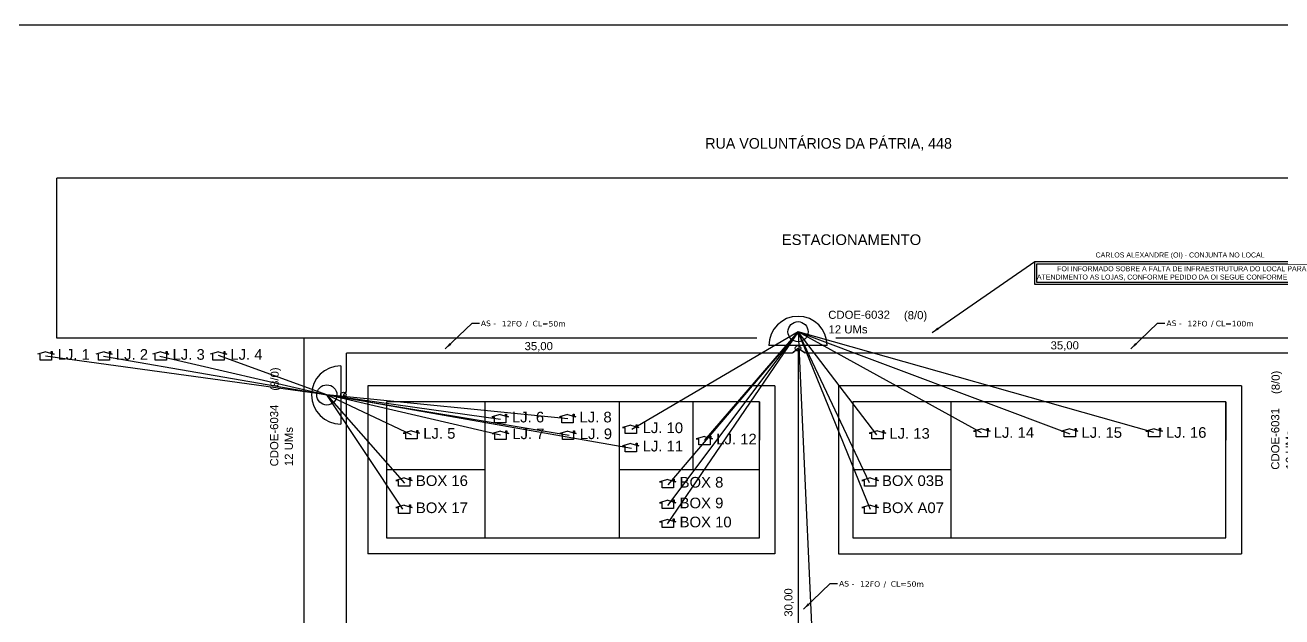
# Model space of a CAD drawing. Extents: x -4 to 1776, y 1 to 595.
# Drawn here: x 1218.5 to 1564.2, y 432.5 to 595.3 of the extents above; entities that cross this region are included whole.
import ezdxf
from ezdxf.enums import TextEntityAlignment as Align

# ---------------------------------------------------------------- set-up
doc = ezdxf.new("R2010")
doc.units = 0
doc.layers.add("20.0-LEGENDA DOS CDO'S", color=1, linetype='Continuous', lineweight=0)
doc.layers.add('20.2-CDO_POSTE', color=1, linetype='Continuous', lineweight=5)
for name, color, linetype in [('CAP a instalar', 1, 'Continuous'), ('label_cabos', 7, 'Continuous'), ('Legenda', 1, 'Continuous'), ('surveys', 7, 'Continuous')]:
    doc.layers.add(name, color=color, linetype=linetype)
doc.layers.add('DROP DE CLIENTE', color=140, linetype='Continuous', plot=False)
doc.styles.add('ARIAL', font='arial.ttf')
doc.styles.add('siredit', font='verdana.ttf')
doc.linetypes.add('FENCELINE1', pattern='A,0.25,-0.1,[133,ltypeshp.shx,S=0.1,R=0,X=-0.1,Y=0],-0.1,1', length=1.45)
doc.dimstyles.new('CC', dxfattribs={"dimtxt": 1, "dimasz": 2, "dimexe": 0.18, "dimexo": 0.0625, "dimgap": 0.09, "dimtad": 0, "dimdec": 0, "dimrnd": 1, "dimzin": 0, "dimdsep": 46, "dimtxsty": 'siredit', "dimblk": 'NONE', "dimcen": 0, "dimse1": 1, "dimse2": 1, "dimsd1": 1, "dimsd2": 1, "dimclrt": 7, "dimadec": 0, "dimazin": 0, "dimtfac": 1, "dimtdec": 0, "dimtofl": 0, "dimtmove": 0, "dimatfit": 3, "dimfxl": 0, "dimtolj": 1, "dimtzin": 0, "dimarcsym": 0})
doc.dimstyles.get("Standard").update_dxf_attribs({"dimtxt": 0.18, "dimasz": 0.18, "dimexe": 0.18, "dimexo": 0.0625, "dimgap": 0.09, "dimtad": 0, "dimtih": 1, "dimtoh": 1, "dimdec": 4, "dimzin": 0, "dimdsep": 46, "dimtxsty": 'Standard', "dimcen": 0.09, "dimadec": 0, "dimazin": 0, "dimtfac": 1, "dimtdec": 4, "dimtofl": 0, "dimtmove": 0, "dimatfit": 3, "dimfxl": 0, "dimtolj": 1, "dimtzin": 0, "dimarcsym": 0})

# ---------------------------------------------------------------- blocks, each defined once
blk = doc.blocks.new('CDOE-TEXTO PADRÃO')
at = {"layer": "20.0-LEGENDA DOS CDO'S", "color": 0, "style": 'ARIAL'}
for tag, p in [('CDO_N', (0.49, 7.39)), ('CORDOALHA', (0.5, 4.33)), ('SAP', (0.51, 1.67)), ('SPLITER_1', (0.59, -0.91)), ('SPLITER_2', (0.6, -3.55)), ('(XX-XX_F)S', (0.54, -8.29)), ('(XX-XX_L)S', (0.55, -10.83)), ('UMS', (0.55, -13.15))]:
    blk.add_attdef(tag, p, '', height=1.7, rotation=0.118, dxfattribs=at)
blk.add_attdef('FIBRAS_UTILIZADAS', text='', height=1.7, rotation=0.118, dxfattribs=at).set_placement((19.77, 7.43), align=Align.CENTER)
blk = doc.blocks.new('_None')
blk = doc.blocks.new('LEGENDA DOS CABOS')
at = {"layer": 'label_cabos', "color": 0, "style": 'siredit'}
for tag, p in [('ID', (4.24, 1.63)), ('XX', (14.31, 1.67)), ('TIPO_CABO', (2.74, 0.52)), ('CABO', (6.16, 0.47)), ('/', (9.19, 0.47)), ('METROS', (14.36, 0.47))]:
    blk.add_attdef(tag, text='', height=1, rotation=359.69, dxfattribs=at).set_placement(p, align=Align.MIDDLE_CENTER)

msp = doc.modelspace()

# ---------------------------------------------------------------- linework, layer by layer
msp.add_line((1775.78, 595.26), (934.78, 595.26))
at = {"color": 1}
for p, q in [((1439.14, 507.12), (1423.08, 507.12)), ((1305.33, 501.57), (1305.33, 485.51))]:
    msp.add_line(p, q, dxfattribs=at)
at = {"color": 4}
msp.add_line((1553.11, 496.02), (1442.25, 496.02), dxfattribs=at)
at = {"color": 0}
for points in [[(1227.24, 509.18), (1227.24, 553.16)], [(1584.93, 553.16), (1227.24, 553.16)], [(1295.23, 509.18), (1227.24, 509.18)], [(1381.94, 491.65), (1381.94, 454.2)], [(1402.2, 491.65), (1402.2, 472.92)]]:
    msp.add_lwpolyline(points, dxfattribs=at)
at = {"color": 2}
for points in [[(1496.2, 530.21), (1578.47, 530.21), (1578.47, 523.88), (1496.2, 523.88)], [(1496.8, 529.61), (1577.87, 529.61), (1577.87, 524.48), (1496.8, 524.48)]]:
    msp.add_lwpolyline(points, close=True, dxfattribs=at)
at = {"color": 4}
for points in [[(1295.23, 509.18), (1295.23, 33.65)], [(1419.8, 509.18), (1295.23, 509.18)], [(1584.93, 509.18), (1441.49, 509.18)], [(1424.72, 496.02), (1312.76, 496.02)], [(1312.76, 496.02), (1312.76, 449.86)], [(1424.72, 496.02), (1424.72, 449.86)], [(1442.25, 496.02), (1442.25, 449.86), (1553.11, 449.86)], [(1553.11, 496.02), (1553.11, 449.86)], [(1424.72, 449.86), (1312.76, 449.86)]]:
    msp.add_lwpolyline(points, dxfattribs=at)
at = {"color": 0}
for points in [[(1420.53, 491.65), (1317.94, 491.65), (1317.94, 454.2), (1420.53, 454.2)], [(1548.73, 491.65), (1446.14, 491.65), (1446.14, 454.2), (1548.73, 454.2)]]:
    msp.add_lwpolyline(points, close=True, dxfattribs=at)
for points in [[(1344.94, 491.65), (1344.94, 454.2)], [(1420.53, 491.65), (1420.53, 481.06)], [(1420.53, 491.65), (1420.53, 481.06)], [(1420.53, 491.65), (1420.53, 481.06)], [(1473.13, 491.65), (1473.13, 454.2)], [(1548.73, 491.65), (1548.73, 481.06)], [(1548.73, 491.65), (1548.73, 481.06)], [(1548.73, 491.65), (1548.73, 481.06)]]:
    msp.add_lwpolyline(points)
at = {"color": 1}
for centre, radius in [((1431.11, 510.93), 2.77), ((1431.11, 506.37), 0.743), ((1301.51, 493.54), 2.77), ((1306.07, 493.55), 0.743)]:
    msp.add_circle(centre, radius, dxfattribs=at)
for centre, start, end in [((1431.11, 507.12), 0, 180), ((1305.33, 493.54), 90, 270)]:
    msp.add_arc(centre, 8.03, start, end, dxfattribs=at)
at = {"layer": 'CAP a instalar', "linetype": 'FENCELINE1', "ltscale": 7, "const_width": 0.421}
for points in [[(1429.6, 505.08), (1306.89, 505.08)], [(1306.89, 505.08), (1306.89, 494.47)], [(1431.11, 506.37), (1429.6, 505.08)], [(1431.11, 506.37), (1433.08, 505.08)], [(1431.18, 506.43), (1431.18, 375.18)], [(1579.13, 492.17), (1579.13, 505.08), (1433.08, 505.08)], [(1306.07, 493.55), (1306.89, 494.47)], [(1306.07, 493.55), (1306.89, 492.59)], [(1306.89, 492.59), (1306.89, 309.17)]]:
    msp.add_lwpolyline(points, dxfattribs=at)
at = {"layer": 'DROP DE CLIENTE'}
for points in [[(1431.11, 510.93), (1385.44, 484.06)], [(1431.11, 510.93), (1395.16, 458.09)], [(1431.11, 510.93), (1395.27, 468.85)], [(1395.27, 463.15), (1431.11, 510.93)], [(1405.36, 480.98), (1431.11, 510.93)], [(1481.56, 483.15), (1431.11, 510.93)], [(1451.01, 462.02), (1431.11, 510.93)], [(1450.75, 469.37), (1431.11, 510.93)], [(1452.81, 482.61), (1431.11, 510.93)], [(1431.11, 510.93), (1505.86, 482.85)], [(1529.01, 483.17), (1431.11, 510.93)], [(1431.11, 510.93), (1436.16, 400.16)], [(1301.51, 493.54), (1224.16, 504.2)], [(1240.07, 504.19), (1301.51, 493.54)], [(1255.57, 504.18), (1301.51, 493.54)], [(1301.51, 493.54), (1271.75, 504.35)], [(1385.34, 478.79), (1301.51, 493.54)], [(1301.51, 493.54), (1349.27, 486.88)], [(1349.32, 482.45), (1301.51, 493.54)], [(1324.82, 482.52), (1301.51, 493.54)], [(1367.82, 486.98), (1301.51, 493.54)], [(1301.51, 493.54), (1368.12, 482.48)], [(1301.51, 493.54), (1322.89, 469.3)], [(1322.44, 462.13), (1301.51, 493.54)]]:
    msp.add_lwpolyline(points, dxfattribs=at)
at = {"layer": 'DROP DE CLIENTE', "color": 0}
for points in [[(1344.94, 472.92), (1317.94, 472.92)], [(1420.53, 472.92), (1381.94, 472.92)], [(1473.13, 472.92), (1446.14, 472.92)]]:
    msp.add_lwpolyline(points, dxfattribs=at)
at = {"layer": 'surveys'}
for p, q in [((1224.23, 505.42), (1221.96, 504.76)), ((1222.67, 503.14), (1222.67, 504.75)), ((1224.23, 505.42), (1226.49, 504.76)), ((1225.74, 505.52), (1225.98, 505.52)), ((1225.74, 504.99), (1225.74, 505.52)), ((1226.49, 504.76), (1225.78, 504.76)), ((1225.78, 504.76), (1225.78, 503.14)), ((1225.98, 505.52), (1225.98, 504.92)), ((1240.23, 505.42), (1237.97, 504.76)), ((1238.68, 503.14), (1238.68, 504.75)), ((1240.23, 505.42), (1242.49, 504.76)), ((1241.75, 505.52), (1241.99, 505.52)), ((1241.75, 504.99), (1241.75, 505.52)), ((1242.49, 504.76), (1241.78, 504.76)), ((1241.78, 504.76), (1241.78, 503.14)), ((1241.99, 505.52), (1241.99, 504.92)), ((1255.84, 505.42), (1253.57, 504.76)), ((1254.28, 503.14), (1254.28, 504.75)), ((1255.84, 505.42), (1258.1, 504.76)), ((1257.35, 505.52), (1257.59, 505.52)), ((1257.35, 504.99), (1257.35, 505.52)), ((1258.1, 504.76), (1257.39, 504.76)), ((1257.39, 504.76), (1257.39, 503.14)), ((1257.59, 505.52), (1257.59, 504.92)), ((1271.73, 505.42), (1269.47, 504.76)), ((1270.18, 503.14), (1270.18, 504.75)), ((1271.73, 505.42), (1273.99, 504.76)), ((1273.25, 505.52), (1273.48, 505.52)), ((1273.25, 504.99), (1273.25, 505.52)), ((1273.99, 504.76), (1273.28, 504.76)), ((1273.28, 504.76), (1273.28, 503.14)), ((1273.48, 505.52), (1273.48, 504.92)), ((1225.78, 503.14), (1222.67, 503.14)), ((1241.78, 503.14), (1238.68, 503.14)), ((1257.39, 503.14), (1254.28, 503.14)), ((1273.28, 503.14), (1270.18, 503.14)), ((1349.17, 488.19), (1346.91, 487.52)), ((1346.91, 487.52), (1347.62, 487.52)), ((1347.62, 485.9), (1347.62, 487.52)), ((1349.17, 488.19), (1351.44, 487.52)), ((1350.69, 488.28), (1350.93, 488.28)), ((1350.69, 487.75), (1350.69, 488.28)), ((1350.72, 487.53), (1350.72, 485.9)), ((1351.44, 487.52), (1350.72, 487.52)), ((1350.93, 488.28), (1350.93, 487.68)), ((1367.74, 488.19), (1365.48, 487.52)), ((1365.48, 487.52), (1366.19, 487.52)), ((1366.19, 485.9), (1366.19, 487.52)), ((1367.74, 488.19), (1370.01, 487.52)), ((1369.26, 488.28), (1369.5, 488.28)), ((1369.26, 487.75), (1369.26, 488.28)), ((1369.3, 487.53), (1369.3, 485.9)), ((1370.01, 487.52), (1369.3, 487.52)), ((1369.5, 488.28), (1369.5, 487.68)), ((1350.72, 485.9), (1347.62, 485.9)), ((1369.3, 485.9), (1366.19, 485.9)), ((1385.11, 485.25), (1382.85, 484.59)), ((1382.85, 484.59), (1383.56, 484.59)), ((1383.56, 482.97), (1383.56, 484.59)), ((1385.11, 485.25), (1387.37, 484.59)), ((1386.63, 485.35), (1386.87, 485.35)), ((1386.63, 484.82), (1386.63, 485.35)), ((1387.37, 484.59), (1386.66, 484.59)), ((1386.66, 484.59), (1386.66, 482.97)), ((1386.87, 485.35), (1386.87, 484.75)), ((1481.66, 484.25), (1479.39, 483.59)), ((1481.66, 484.25), (1483.92, 483.59)), ((1483.17, 484.35), (1483.41, 484.35)), ((1483.17, 483.82), (1483.17, 484.35)), ((1483.41, 484.35), (1483.41, 483.75)), ((1505.84, 484.25), (1503.58, 483.59)), ((1505.84, 484.25), (1508.1, 483.59)), ((1507.36, 484.35), (1507.6, 484.35)), ((1507.36, 483.82), (1507.36, 484.35)), ((1507.6, 484.35), (1507.6, 483.75)), ((1529.06, 484.26), (1526.79, 483.6)), ((1529.06, 484.26), (1531.32, 483.6)), ((1530.57, 484.36), (1530.81, 484.36)), ((1530.57, 483.83), (1530.57, 484.36)), ((1530.81, 484.36), (1530.81, 483.76)), ((1324.77, 483.7), (1322.51, 483.04)), ((1322.51, 483.04), (1323.22, 483.04)), ((1323.22, 481.42), (1323.22, 483.04)), ((1326.32, 481.42), (1323.22, 481.42)), ((1324.77, 483.7), (1327.04, 483.04)), ((1326.29, 483.8), (1326.53, 483.8)), ((1326.29, 483.27), (1326.29, 483.8)), ((1327.04, 483.04), (1326.32, 483.04)), ((1326.32, 483.04), (1326.32, 481.42)), ((1326.53, 483.8), (1326.53, 483.2)), ((1349.27, 483.59), (1347.01, 482.93)), ((1347.01, 482.93), (1347.72, 482.93)), ((1347.72, 481.31), (1347.72, 482.93)), ((1350.82, 481.31), (1347.72, 481.31)), ((1349.27, 483.59), (1351.53, 482.93)), ((1350.79, 483.69), (1351.03, 483.69)), ((1350.79, 483.16), (1350.79, 483.69)), ((1351.53, 482.93), (1350.82, 482.93)), ((1350.82, 482.93), (1350.82, 481.31)), ((1351.03, 483.69), (1351.03, 483.09)), ((1367.84, 483.59), (1365.58, 482.93)), ((1365.58, 482.93), (1366.29, 482.93)), ((1366.29, 481.31), (1366.29, 482.93)), ((1369.39, 481.31), (1366.29, 481.31)), ((1367.84, 483.59), (1370.1, 482.93)), ((1369.36, 483.69), (1369.6, 483.69)), ((1369.36, 483.16), (1369.36, 483.69)), ((1370.1, 482.93), (1369.39, 482.93)), ((1369.39, 482.93), (1369.39, 481.31)), ((1369.6, 483.69), (1369.6, 483.09)), ((1386.66, 482.97), (1383.56, 482.97)), ((1405.37, 482.15), (1403.1, 481.48)), ((1403.1, 481.48), (1403.81, 481.48)), ((1403.82, 479.86), (1403.82, 481.48)), ((1405.37, 482.15), (1407.63, 481.48)), ((1406.89, 482.24), (1407.12, 482.24)), ((1406.89, 481.71), (1406.89, 482.24)), ((1406.92, 481.49), (1406.92, 479.86)), ((1407.63, 481.48), (1406.92, 481.48)), ((1407.12, 482.24), (1407.12, 481.64)), ((1452.97, 483.7), (1450.71, 483.04)), ((1450.71, 483.04), (1451.42, 483.04)), ((1451.42, 481.42), (1451.42, 483.04)), ((1454.52, 481.42), (1451.42, 481.42)), ((1452.97, 483.7), (1455.23, 483.04)), ((1454.49, 483.8), (1454.73, 483.8)), ((1454.49, 483.27), (1454.49, 483.8)), ((1455.23, 483.04), (1454.52, 483.04)), ((1454.52, 483.04), (1454.52, 481.42)), ((1454.73, 483.8), (1454.73, 483.2)), ((1479.39, 483.59), (1480.1, 483.59)), ((1480.1, 481.97), (1480.1, 483.59)), ((1483.21, 481.97), (1480.1, 481.97)), ((1483.92, 483.59), (1483.21, 483.59)), ((1483.21, 483.59), (1483.21, 481.97)), ((1503.58, 483.59), (1504.29, 483.59)), ((1504.29, 481.97), (1504.29, 483.59)), ((1507.39, 481.97), (1504.29, 481.97)), ((1508.1, 483.59), (1507.39, 483.59)), ((1507.39, 483.59), (1507.39, 481.97)), ((1526.79, 483.6), (1527.5, 483.6)), ((1527.51, 481.98), (1527.51, 483.6)), ((1530.61, 481.98), (1527.51, 481.98)), ((1531.32, 483.6), (1530.61, 483.6)), ((1530.61, 483.6), (1530.61, 481.98)), ((1385.11, 480.2), (1382.85, 479.53)), ((1382.85, 479.53), (1383.56, 479.53)), ((1383.56, 477.91), (1383.56, 479.53)), ((1386.66, 477.91), (1383.56, 477.91)), ((1385.11, 480.2), (1387.37, 479.53)), ((1386.63, 480.29), (1386.87, 480.29)), ((1386.63, 479.76), (1386.63, 480.29)), ((1386.66, 479.54), (1386.66, 477.91)), ((1387.37, 479.53), (1386.66, 479.53)), ((1386.87, 480.29), (1386.87, 479.69)), ((1406.92, 479.86), (1403.82, 479.86)), ((1322.75, 470.7), (1320.49, 470.04)), ((1322.75, 470.7), (1325.02, 470.04)), ((1324.27, 470.8), (1324.51, 470.8)), ((1324.27, 470.27), (1324.27, 470.8)), ((1324.51, 470.8), (1324.51, 470.2)), ((1395.28, 470.27), (1393.02, 469.6)), ((1395.28, 470.27), (1397.54, 469.6)), ((1396.8, 470.36), (1397.04, 470.36)), ((1396.8, 469.83), (1396.8, 470.36)), ((1397.04, 470.36), (1397.04, 469.76)), ((1450.95, 470.7), (1448.69, 470.04)), ((1450.95, 470.7), (1453.21, 470.04)), ((1452.47, 470.8), (1452.71, 470.8)), ((1452.47, 470.27), (1452.47, 470.8)), ((1452.71, 470.8), (1452.71, 470.2)), ((1320.49, 470.04), (1321.2, 470.04)), ((1321.2, 468.42), (1321.2, 470.03)), ((1324.31, 468.42), (1321.2, 468.42)), ((1325.02, 470.04), (1324.31, 470.04)), ((1324.31, 470.04), (1324.31, 468.42)), ((1393.02, 469.6), (1393.73, 469.6)), ((1393.73, 467.98), (1393.73, 469.6)), ((1396.83, 467.98), (1393.73, 467.98)), ((1396.83, 469.61), (1396.83, 467.98)), ((1397.54, 469.6), (1396.83, 469.6)), ((1448.69, 470.04), (1449.4, 470.04)), ((1449.4, 468.42), (1449.4, 470.03)), ((1452.5, 468.42), (1449.4, 468.42)), ((1453.21, 470.04), (1452.5, 470.04)), ((1452.5, 470.04), (1452.5, 468.42)), ((1322.75, 463.25), (1320.49, 462.58)), ((1322.75, 463.25), (1325.02, 462.58)), ((1324.27, 463.34), (1324.51, 463.34)), ((1324.27, 462.81), (1324.27, 463.34)), ((1324.51, 463.34), (1324.51, 462.74)), ((1395.28, 464.57), (1393.02, 463.9)), ((1393.02, 463.9), (1393.73, 463.9)), ((1393.73, 462.28), (1393.73, 463.9)), ((1395.28, 464.57), (1397.54, 463.9)), ((1396.8, 464.66), (1397.04, 464.66)), ((1396.8, 464.13), (1396.8, 464.66)), ((1396.83, 463.91), (1396.83, 462.28)), ((1397.54, 463.9), (1396.83, 463.9)), ((1397.04, 464.66), (1397.04, 464.06)), ((1450.95, 463.25), (1448.69, 462.58)), ((1450.95, 463.25), (1453.21, 462.58)), ((1452.47, 463.34), (1452.71, 463.34)), ((1452.47, 462.81), (1452.47, 463.34)), ((1452.71, 463.34), (1452.71, 462.74)), ((1320.49, 462.58), (1321.2, 462.58)), ((1321.2, 460.96), (1321.2, 462.58)), ((1324.31, 460.96), (1321.2, 460.96)), ((1324.31, 462.59), (1324.31, 460.96)), ((1325.02, 462.58), (1324.31, 462.58)), ((1396.83, 462.28), (1393.73, 462.28)), ((1448.69, 462.58), (1449.4, 462.58)), ((1449.4, 460.96), (1449.4, 462.58)), ((1452.5, 460.96), (1449.4, 460.96)), ((1452.5, 462.59), (1452.5, 460.96)), ((1453.21, 462.58), (1452.5, 462.58)), ((1395.28, 459.32), (1393.02, 458.66)), ((1393.02, 458.66), (1393.73, 458.66)), ((1393.73, 457.04), (1393.73, 458.66)), ((1396.83, 457.04), (1393.73, 457.04)), ((1395.28, 459.32), (1397.54, 458.66)), ((1396.8, 459.42), (1397.04, 459.42)), ((1396.8, 458.89), (1396.8, 459.42)), ((1397.54, 458.66), (1396.83, 458.66)), ((1396.83, 458.66), (1396.83, 457.04)), ((1397.04, 459.42), (1397.04, 458.82))]:
    msp.add_line(p, q, dxfattribs=at)

# ---------------------------------------------------------------- block references
at = {"layer": '20.2-CDO_POSTE', "color": 1}
ref = msp.add_blockref('CDOE-TEXTO PADRÃO', (1448.99, 499.53), dxfattribs=dict(at, xscale=1.312200003862358, yscale=1.312200003862386, zscale=1.31220000386238))
ref.add_attrib('CDO_N', 'CDOE-6032', (1439.42, 514.47), dxfattribs={"layer": "20.0-LEGENDA DOS CDO'S", "color": 0, "height": 2.231, "rotation": 0.118, "style": 'ARIAL'})
ref.add_attrib('CORDOALHA', '12 UMs', (1439.5, 510.45), dxfattribs={"layer": "20.0-LEGENDA DOS CDO'S", "color": 0, "height": 2.231, "rotation": 0.118, "style": 'ARIAL'})
ref.add_attrib('FIBRAS_UTILIZADAS', '       (8/0)', dxfattribs={"layer": "20.0-LEGENDA DOS CDO'S", "color": 0, "height": 2.2306, "rotation": 0.118, "style": 'ARIAL'}).set_placement((1460.41, 514.36), align=Align.CENTER)
ref = msp.add_blockref('CDOE-TEXTO PADRÃO', (1303.11, 483.46), dxfattribs=dict(at, xscale=1.312200003862387, yscale=1.312200003862387, zscale=1.31220000386238, rotation=90))
ref.add_attrib('CDO_N', 'CDOE-6034', (1288.17, 473.89), dxfattribs={"layer": "20.0-LEGENDA DOS CDO'S", "color": 0, "height": 2.231, "rotation": 90.118, "style": 'ARIAL'})
ref.add_attrib('CORDOALHA', '12 UMs', (1292.19, 473.97), dxfattribs={"layer": "20.0-LEGENDA DOS CDO'S", "color": 0, "height": 2.231, "rotation": 90.118, "style": 'ARIAL'})
ref.add_attrib('FIBRAS_UTILIZADAS', '       (8/0)', dxfattribs={"layer": "20.0-LEGENDA DOS CDO'S", "color": 0, "height": 2.2306, "rotation": 90.118, "style": 'ARIAL'}).set_placement((1288.27, 494.88), align=Align.CENTER)
ref = msp.add_blockref('CDOE-TEXTO PADRÃO', (1578.43, 482.56), dxfattribs=dict(at, xscale=1.312200003862386, yscale=1.312200003862386, zscale=1.31220000386238, rotation=90))
ref.add_attrib('CDO_N', 'CDOE-6031', (1563.49, 472.98), dxfattribs={"layer": "20.0-LEGENDA DOS CDO'S", "color": 0, "height": 2.231, "rotation": 90.118, "style": 'ARIAL'})
ref.add_attrib('CORDOALHA', '12 UMs', (1567.51, 473.07), dxfattribs={"layer": "20.0-LEGENDA DOS CDO'S", "color": 0, "height": 2.231, "rotation": 90.118, "style": 'ARIAL'})
ref.add_attrib('FIBRAS_UTILIZADAS', '       (8/0)', dxfattribs={"layer": "20.0-LEGENDA DOS CDO'S", "color": 0, "height": 2.2306, "rotation": 90.118, "style": 'ARIAL'}).set_placement((1563.59, 493.97), align=Align.CENTER)
at = {"layer": 'label_cabos', "color": 0}
ref = msp.add_blockref('LEGENDA DOS CABOS', (1343.46, 513.24), dxfattribs=dict(at, xscale=1.912369488557146, yscale=1.912369488557175, zscale=1.91236948855717))
ref.add_attrib('CABO', '12FO', dxfattribs={"layer": 'Legenda', "color": 7, "height": 1.53, "rotation": 359.69, "style": 'siredit'}).set_placement((1352.42, 513.14), align=Align.MIDDLE_CENTER)
ref.add_attrib('METROS', 'CL=50m', dxfattribs={"layer": 'Legenda', "color": 7, "height": 1.53, "rotation": 359.69, "style": 'siredit'}).set_placement((1362.65, 513.14), align=Align.MIDDLE_CENTER)
ref.add_attrib('/', '/', dxfattribs={"layer": 'Legenda', "color": 7, "height": 1.53, "rotation": 359.69, "style": 'siredit'}).set_placement((1356.48, 513.14), align=Align.MIDDLE_CENTER)
ref.add_attrib('TIPO_CABO', 'AS -', dxfattribs={"layer": 'Legenda', "color": 7, "height": 1.53, "rotation": 359.69, "style": 'siredit'}).set_placement((1345.97, 513.23), align=Align.MIDDLE_CENTER)
ref = msp.add_blockref('LEGENDA DOS CABOS', (1532.02, 513.26), dxfattribs=dict(at, xscale=1.912369488557146, yscale=1.912369488557175, zscale=1.91236948855717))
ref.add_attrib('CABO', '12FO', dxfattribs={"layer": 'Legenda', "color": 7, "height": 1.53, "rotation": 359.69, "style": 'siredit'}).set_placement((1540.98, 513.16), align=Align.MIDDLE_CENTER)
ref.add_attrib('METROS', 'CL=100m', dxfattribs={"layer": 'Legenda', "color": 7, "height": 1.53, "rotation": 359.69, "style": 'siredit'}).set_placement((1551.21, 513.16), align=Align.MIDDLE_CENTER)
ref.add_attrib('/', '/', dxfattribs={"layer": 'Legenda', "color": 7, "height": 1.53, "rotation": 359.69, "style": 'siredit'}).set_placement((1545.04, 513.16), align=Align.MIDDLE_CENTER)
ref.add_attrib('TIPO_CABO', 'AS -', dxfattribs={"layer": 'Legenda', "color": 7, "height": 1.53, "rotation": 359.69, "style": 'siredit'}).set_placement((1534.53, 513.25), align=Align.MIDDLE_CENTER)
ref = msp.add_blockref('LEGENDA DOS CABOS', (1441.97, 441.63), dxfattribs=dict(at, xscale=1.912369488557146, yscale=1.912369488557175, zscale=1.91236948855717))
ref.add_attrib('CABO', '12FO', dxfattribs={"layer": 'Legenda', "color": 7, "height": 1.53, "rotation": 359.69, "style": 'siredit'}).set_placement((1450.93, 441.53), align=Align.MIDDLE_CENTER)
ref.add_attrib('METROS', 'CL=50m', dxfattribs={"layer": 'Legenda', "color": 7, "height": 1.53, "rotation": 359.69, "style": 'siredit'}).set_placement((1461.16, 441.53), align=Align.MIDDLE_CENTER)
ref.add_attrib('/', '/', dxfattribs={"layer": 'Legenda', "color": 7, "height": 1.53, "rotation": 359.69, "style": 'siredit'}).set_placement((1454.99, 441.53), align=Align.MIDDLE_CENTER)
ref.add_attrib('TIPO_CABO', 'AS -', dxfattribs={"layer": 'Legenda', "color": 7, "height": 1.53, "rotation": 359.69, "style": 'siredit'}).set_placement((1444.48, 441.62), align=Align.MIDDLE_CENTER)

# ---------------------------------------------------------------- texts
msp.add_text('RUA VOLUNTÁRIOS DA PÁTRIA, 448', height=2.925).set_placement((1405.61, 561.27))
at = {"color": 0, "style": 'ARIAL'}
for s, p in [('ESTACIONAMENTO', (1426.63, 534.78)), ('LJ. 1', (1227.48, 503.21)), ('LJ. 2', (1243.49, 503.21)), ('LJ. 3', (1259.09, 503.21)), ('LJ. 4', (1274.98, 503.21)), ('LJ. 6', (1352.43, 485.98)), ('LJ. 8', (1371, 485.98)), ('LJ. 5', (1328.03, 481.49)), ('LJ. 7', (1352.52, 481.38)), ('LJ. 9', (1371.1, 481.38)), ('LJ. 10', (1388.37, 483.04)), ('LJ. 13', (1456.22, 481.49)), ('LJ. 14', (1484.91, 481.74)), ('LJ. 15', (1509.09, 481.74)), ('LJ. 16', (1532.31, 481.75)), ('LJ. 11', (1388.37, 477.99)), ('LJ. 12', (1408.62, 479.94)), ('BOX 16', (1326.01, 468.49)), ('BOX 8', (1398.54, 468.06)), ('BOX 03B', (1454.21, 468.49)), ('BOX 9', (1398.54, 462.36)), ('BOX 10', (1398.54, 457.12))]:
    msp.add_text(s, height=2.925, dxfattribs=at).set_placement(p)
at = {"color": 2, "style": 'ARIAL'}
for s, p in [('CARLOS ALEXANDRE (OI) - CONJUNTA NO LOCAL', (1536.19, 532.04)), ('FOI INFORMADO SOBRE A FALTA DE INFRAESTRUTURA DO LOCAL PARA ', (1536.92, 528.25)), ('ATENDIMENTO AS LOJAS, CONFORME PEDIDO DA OI SEGUE CONFORME SOLICITADO', (1537.34, 525.96))]:
    msp.add_text(s, height=1.38, dxfattribs=at).set_placement(p, align=Align.MIDDLE_CENTER)
at = {"style": 'ARIAL'}
for s, p in [('BOX 17', (1326.01, 461.04)), ('BOX A07', (1454.21, 461.04))]:
    msp.add_text(s, height=2.925, dxfattribs=at).set_placement(p)
at = {"layer": "20.0-LEGENDA DOS CDO'S", "color": 0, "style": 'ARIAL'}
for tag, p, rotation in [('35,00', (1355.9, 505.85), 0.118), ('35,00', (1500.57, 506.06), 0.118), ('30,00', (1429.58, 432.55), 90.118)]:
    msp.add_attdef(tag, p, 'CDOEXXX', height=2.231, rotation=rotation, dxfattribs=at)

# ---------------------------------------------------------------- leaders
at = {"color": 2}
msp.add_leader([(1467.98, 510.68), (1496.2, 530.21)], dimstyle='Standard', override={"dimasz": 2, "dimgap": 0.09, "dimtad": 0}, dxfattribs=at)
at = {"layer": 'label_cabos'}
for points in [[(1334.05, 506.19), (1341.46, 513.24), (1343.46, 513.24)], [(1522.62, 506.22), (1530.02, 513.26), (1532.02, 513.26)], [(1432.57, 434.59), (1439.97, 441.63), (1441.97, 441.63)]]:
    msp.add_leader(points, dimstyle='CC', override={"dimgap": 0.09, "dimtad": 0}, dxfattribs=at)

doc.saveas('drawing.dxf')
